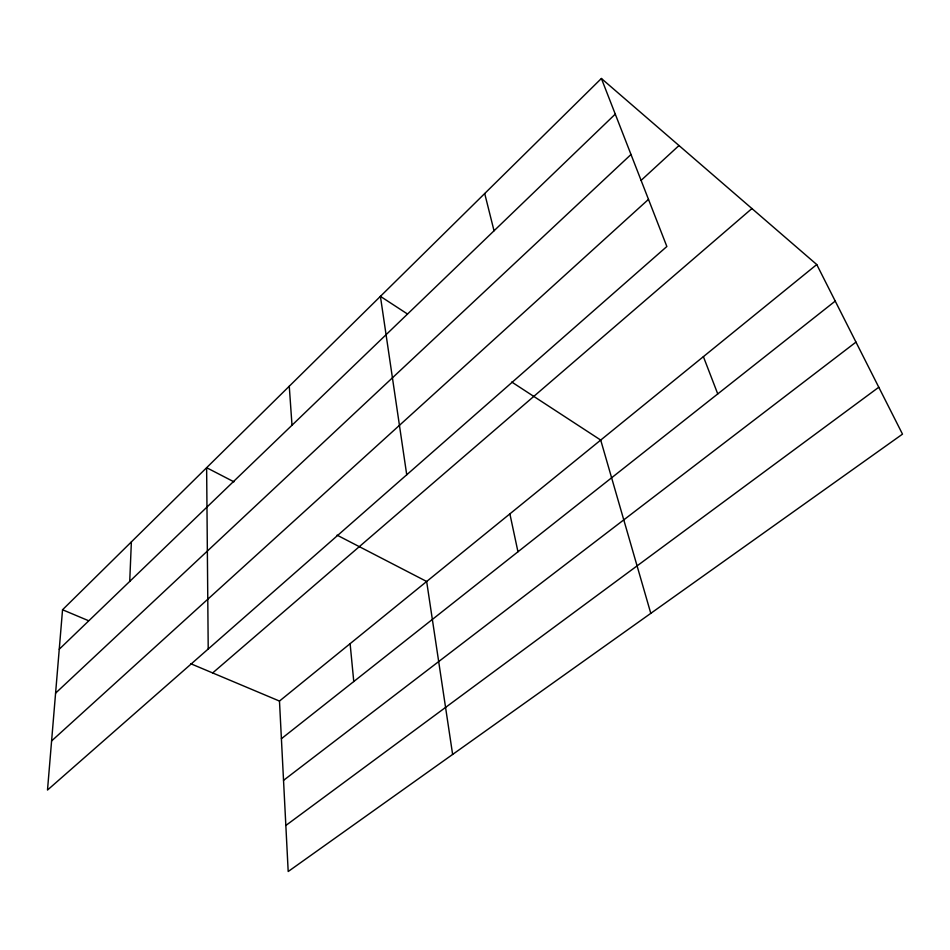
<?xml version="1.0" encoding="UTF-8"?>
<svg xmlns="http://www.w3.org/2000/svg" width="950" height="950" viewBox="0 0 950 950"><rect width="100%" height="100%" fill="white"/><g stroke="black" fill="none" stroke-linecap="round" stroke-linejoin="round"><path stroke-width="1.43" d="M129.722 581.412L131.373 541.892M62.546 609.758L47.5 790.044L666.852 246.501L601.386 78.482L62.546 609.758L88.504 620.682M59.244 649.242L615.268 114.119M55.587 693.144L631.002 154.494M641.107 180.381L679.001 145.54M51.597 740.941L648.494 199.369M212.658 672.944L751.937 208.549M816.751 264.551L902.5 434.138L288.194 871.518L279.478 701.064L816.751 264.551L601.386 78.482M281.402 738.72L835.228 301.091M283.527 780.366L855.962 342.119M285.843 825.467L878.786 387.244M190.855 663.765L279.478 701.064M233.949 481.828L206.625 467.697L208.216 649.004M337.06 535.147L426.657 581.483L452.628 754.443M407.467 313.999L380.416 296.353L406.731 474.786M511.753 382.031L600.709 440.076L650.797 613.356M703.392 356.642L717.749 393.929M484.702 193.527L494.036 230.791M509.877 513.867L517.964 551.784M350.111 643.672L353.768 681.53M289.263 386.223L292.006 425.232"/></g></svg>
